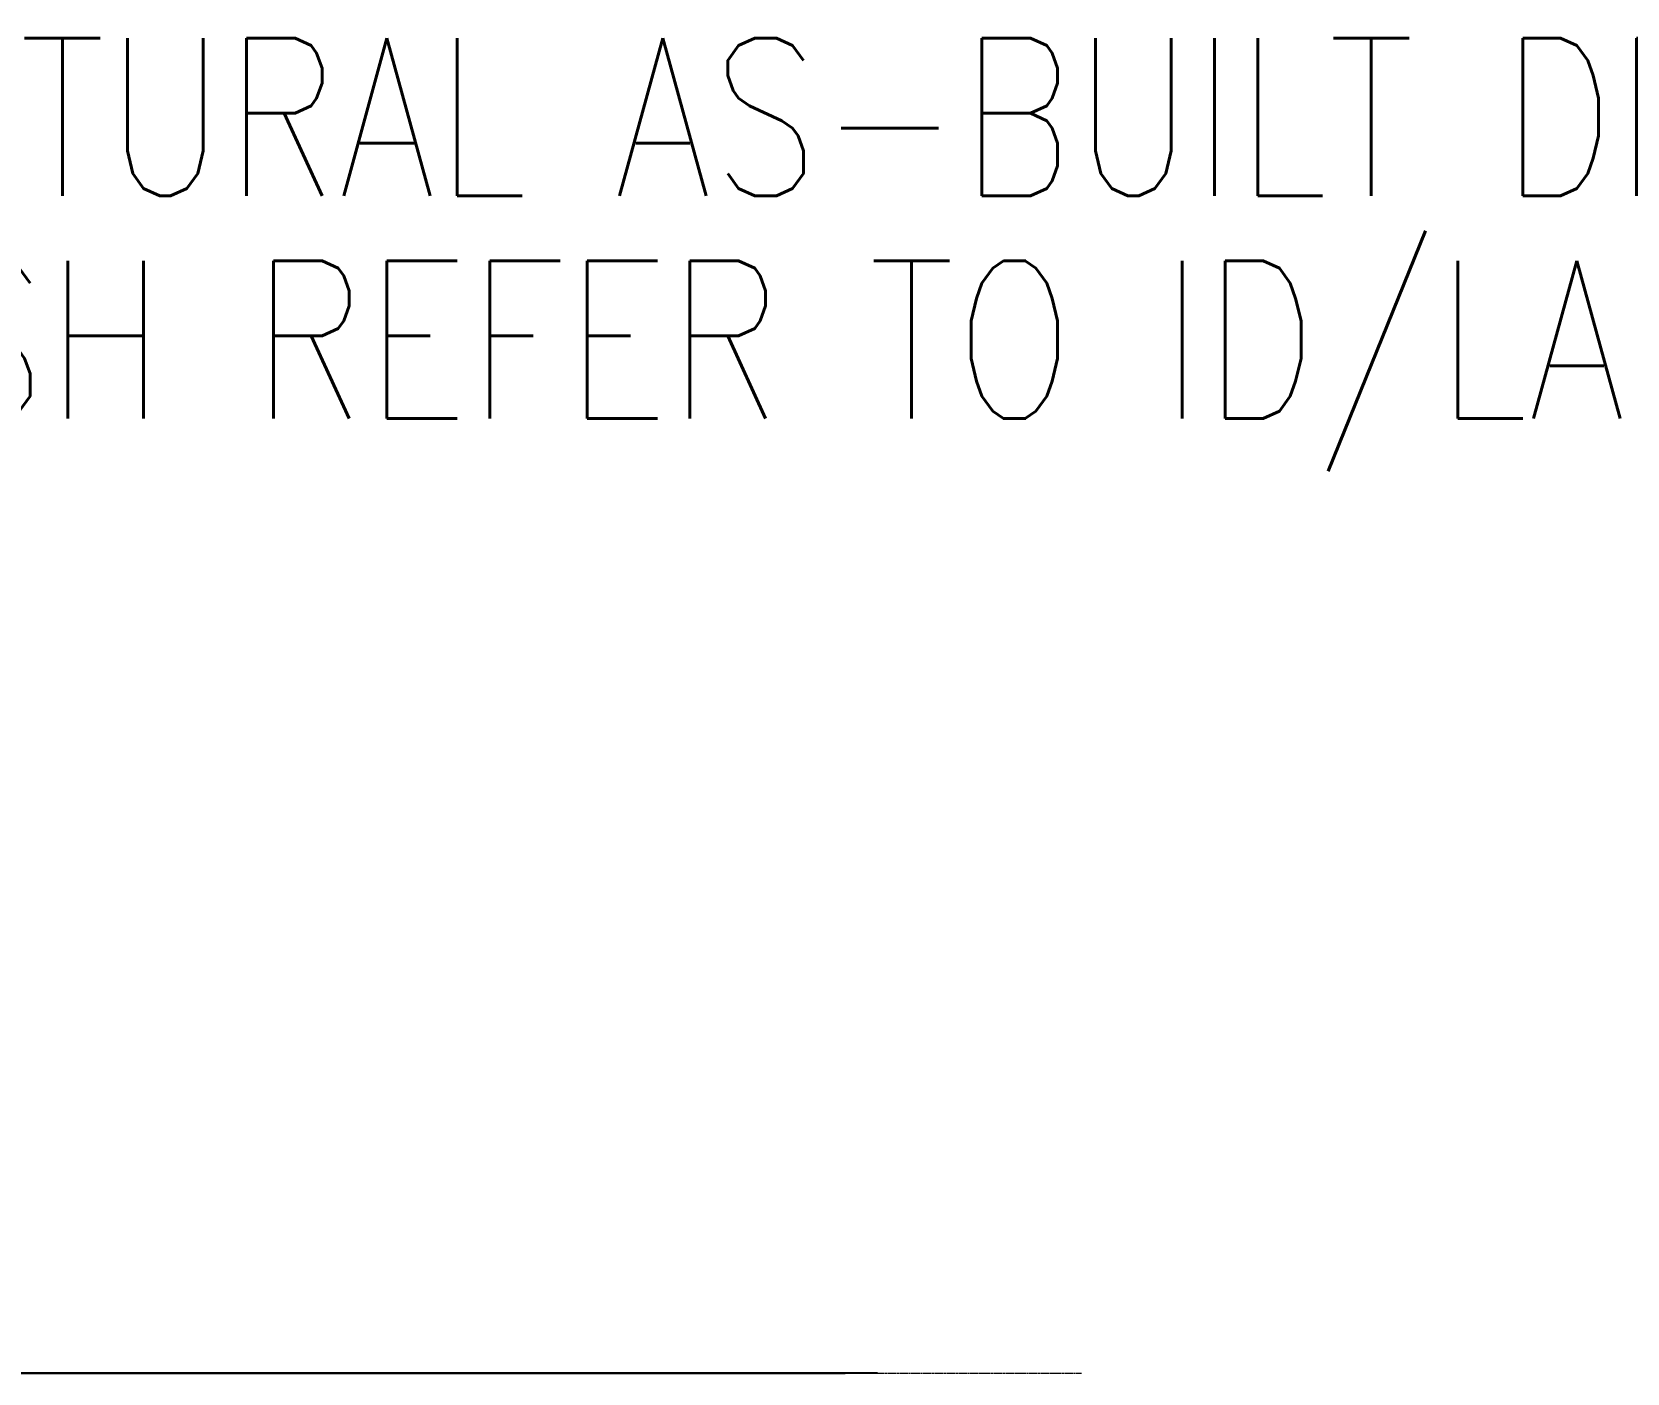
# Model space of a CAD drawing. Header units: millimetres. Extents: x -2196631 to 160, y -11674 to 51770.
# Drawn here: x -1074388 to -1072871, y 34172 to 35447 of the extents above; entities that cross this region are included whole.
import ezdxf
from ezdxf.enums import TextEntityAlignment as Align

# ---------------------------------------------------------------- set-up
doc = ezdxf.new("R2010")
doc.units = ezdxf.units.MM
doc.linetypes.add('28 Xref BA305$0$_GRIDLINE', pattern=[11.2, 8, -0.6, 2, -0.6])
doc.linetypes.add('DM1', pattern=[0.35, 0.05, -0.05, 0.2, -0.05])
doc.layers.add('28 Xref BA305$0$A-FLOR-LEVL', color=51, linetype='Continuous', lineweight=5)
doc.layers.add('S-Dim', color=7, linetype='Continuous')
doc.layers.add('TEXT 3', color=3, linetype='Continuous')
doc.styles.add('E100', font='ROMTH.shx', dxfattribs={"width": 0.85})
doc.styles.add('E175', font='ROMTH.shx', dxfattribs={"width": 0.85, "height": 4})
doc.styles.add('Romens', font='romans.shx', dxfattribs={"width": 0.8})
doc.dimstyles.new('AA-50 mm', dxfattribs={"dimtxt": 120, "dimasz": 120, "dimexe": 160, "dimexo": 12, "dimgap": 100, "dimtad": 1, "dimdec": 0, "dimzin": 0, "dimdsep": 46, "dimtxsty": 'Romens', "dimcen": 0.3, "dimdle": 2, "dimclrd": 1, "dimclre": 1, "dimclrt": 3, "dimadec": 0, "dimazin": 0, "dimtfac": 1, "dimtdec": 0, "dimtix": 1, "dimtmove": 1, "dimatfit": 3, "dimfxl": 0, "dimtolj": 1, "dimtzin": 0, "dimarcsym": 0})

# ---------------------------------------------------------------- blocks, each defined once
blk = doc.blocks.new('28 Xref BA305')
at = {"layer": '28 Xref BA305$0$A-FLOR-LEVL', "linetype": '28 Xref BA305$0$_GRIDLINE', "lineweight": 20}
blk.add_line((-1105393.71336, 1300.44567), (-1073390.33155, 1300.44567), dxfattribs=at)
at = {"layer": 'S-Dim', "color": 4}
blk.add_line((-1073584.22523, 1300.44567), (-1101936.59142, 1300.44567), dxfattribs=at)
blk.add_lwpolyline([(-1077115.10748, 1300.44567), (-1073615.10748, 1300.44567)], dxfattribs=at)
at = {"color": 10, "linetype": 'Continuous', "style": 'E175', "width": 0.85}
blk.add_attdef('POOL_SIDE_ELEVATION', (-1089924.93658, -4582.55958), '', height=320, dxfattribs=at)
at = {"color": 6, "linetype": 'Continuous', "style": 'E100', "width": 0.85}
blk.add_attdef('SCALE', text='', height=160, dxfattribs=at).set_placement((-1092437.31517, -4942.55958), align=Align.RIGHT)
blk = doc.blocks.new('*D625')
at = {"color": 1, "linetype": 'DM1', "lineweight": -2, "transparency": 16777216}
for p, q in [((-2, 37761.4), (160, 37761.4)), ((-2, 34172.1), (160, 34172.1))]:
    blk.add_line(p, q, dxfattribs=at)
at = {"color": 1, "lineweight": -2, "transparency": 16777216}
blk.add_line((0, 37641.4), (0, 34292.1), dxfattribs=at)
at = {"color": 1, "transparency": 16777216}
for points in [[(-20, 37641.4), (20, 37641.4), (0, 37761.4)], [(-20, 34292.1), (20, 34292.1), (0, 34172.1)]]:
    blk.add_solid(points, dxfattribs=at)
at = {"layer": 'Defpoints', "color": 0, "transparency": 16777216}
for p in [(-1100938.7, 37761.4), (-1100938.7, 34172.1), (0, 34172.1)]:
    blk.add_point(p, dxfattribs=at)
at = {"color": 3, "transparency": 16777216, "insert": (-160, 35966.7), "char_height": 120, "attachment_point": 5, "rotation": 90, "style": 'Romens'}
blk.add_mtext('\\A1;3589', dxfattribs=at)

msp = doc.modelspace()

# ---------------------------------------------------------------- block references
msp.add_blockref('28 Xref BA305', (0, 32871.6594))

# ---------------------------------------------------------------- next in the draw order: texts
at = {"layer": 'TEXT 3', "char_height": 150, "width": 4240.389247, "attachment_point": 1, "style": 'Romens'}
for s, insert in [('REFER TO STRUCTURAL AS-BUILT DRAWING', (-1075778.6773, 35440.9265)), ('NEW FLOOR FINISH REFER TO ID/LA', (-1075778.6773, 35229.2598))]:
    msp.add_mtext(s, dxfattribs=dict(at, insert=insert))

# ---------------------------------------------------------------- next in the draw order: dimensions: what is measured, and where the dimension line sits
dim = msp.add_linear_dim(base=(0, 34172.105), p1=(-1100938.7079, 37761.3818), p2=(-1100938.7079, 34172.105), angle=90, dimstyle='AA-50 mm', override={"dimfxl": 2, "dimfxlon": 1})
dim.commit()
dim.dimension.update_dxf_attribs({"geometry": '*D625', "text_midpoint": (-160, 35966.7434)})

doc.saveas('drawing.dxf')
